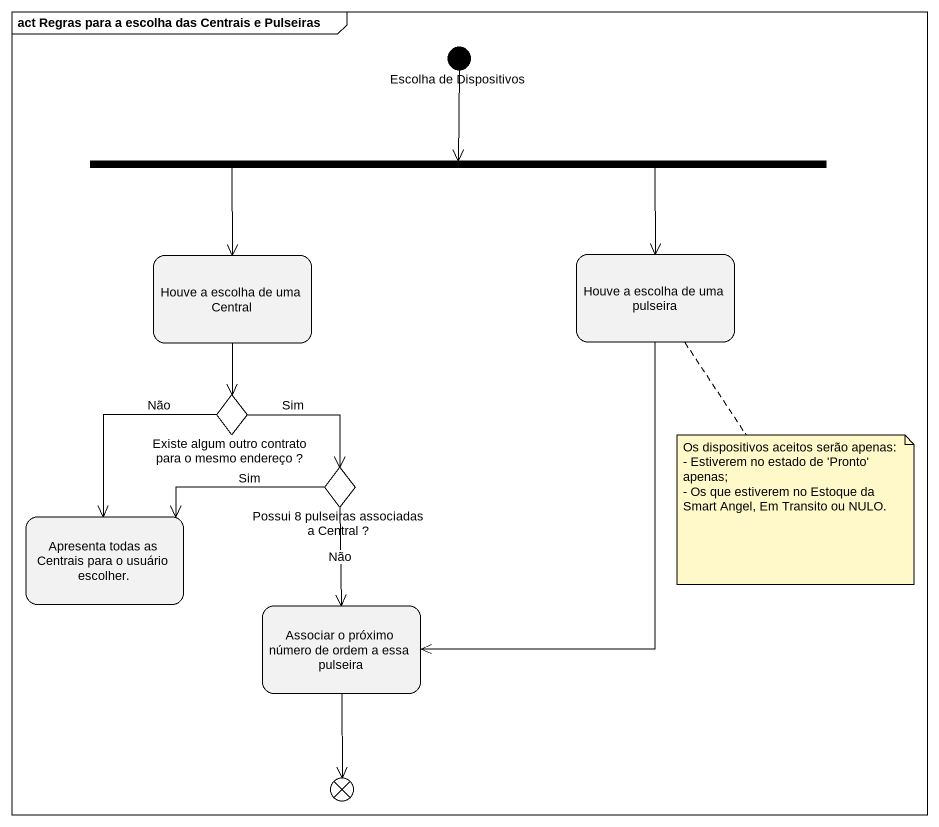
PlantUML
@startuml
mainframe act Regras para a escolha das Centrais e Pulseiras
hide empty description
state "Escolha de Dispositivos" as Escolha_de_Dispositivos <<start>>
state fork1 <<fork>>
state "Houve a escolha de uma Central" as Houve_a_escolha_de_uma
state "Houve a escolha de uma pulseira" as Houve_a_escolha_de_uma_2
state "Existe algum outro contrato para o mesmo endereço ?" as Existe_algum_outro_contrato <<choice>>
state "Possui 8 pulseiras associadas a Central ?" as Possui_8_pulseiras <<choice>>
state "Apresenta todas as Centrais para o usuário escolher." as Apresenta_todas_as_Centrais
state "Associar o próximo número de ordem a essa pulseira" as Associar_o_próximo_número
state flowfinal1 <<end>>
Escolha_de_Dispositivos --> fork1
fork1 --> Houve_a_escolha_de_uma
fork1 --> Houve_a_escolha_de_uma_2
Houve_a_escolha_de_uma --> Existe_algum_outro_contrato
Houve_a_escolha_de_uma_2 --> Associar_o_próximo_número
Existe_algum_outro_contrato --> Possui_8_pulseiras : Sim
Existe_algum_outro_contrato --> Apresenta_todas_as_Centrais : Não
Possui_8_pulseiras -left-> Apresenta_todas_as_Centrais : Sim
Possui_8_pulseiras --> Associar_o_próximo_número : Não
Associar_o_próximo_número --> flowfinal1
note bottom of Houve_a_escolha_de_uma_2
  Os dispositivos aceitos serão apenas:
  - Estiverem no estado de 'Pronto' apenas;
  - Os que estiverem no Estoque da Smart Angel, Em Transito ou NULO.
end note
@enduml
